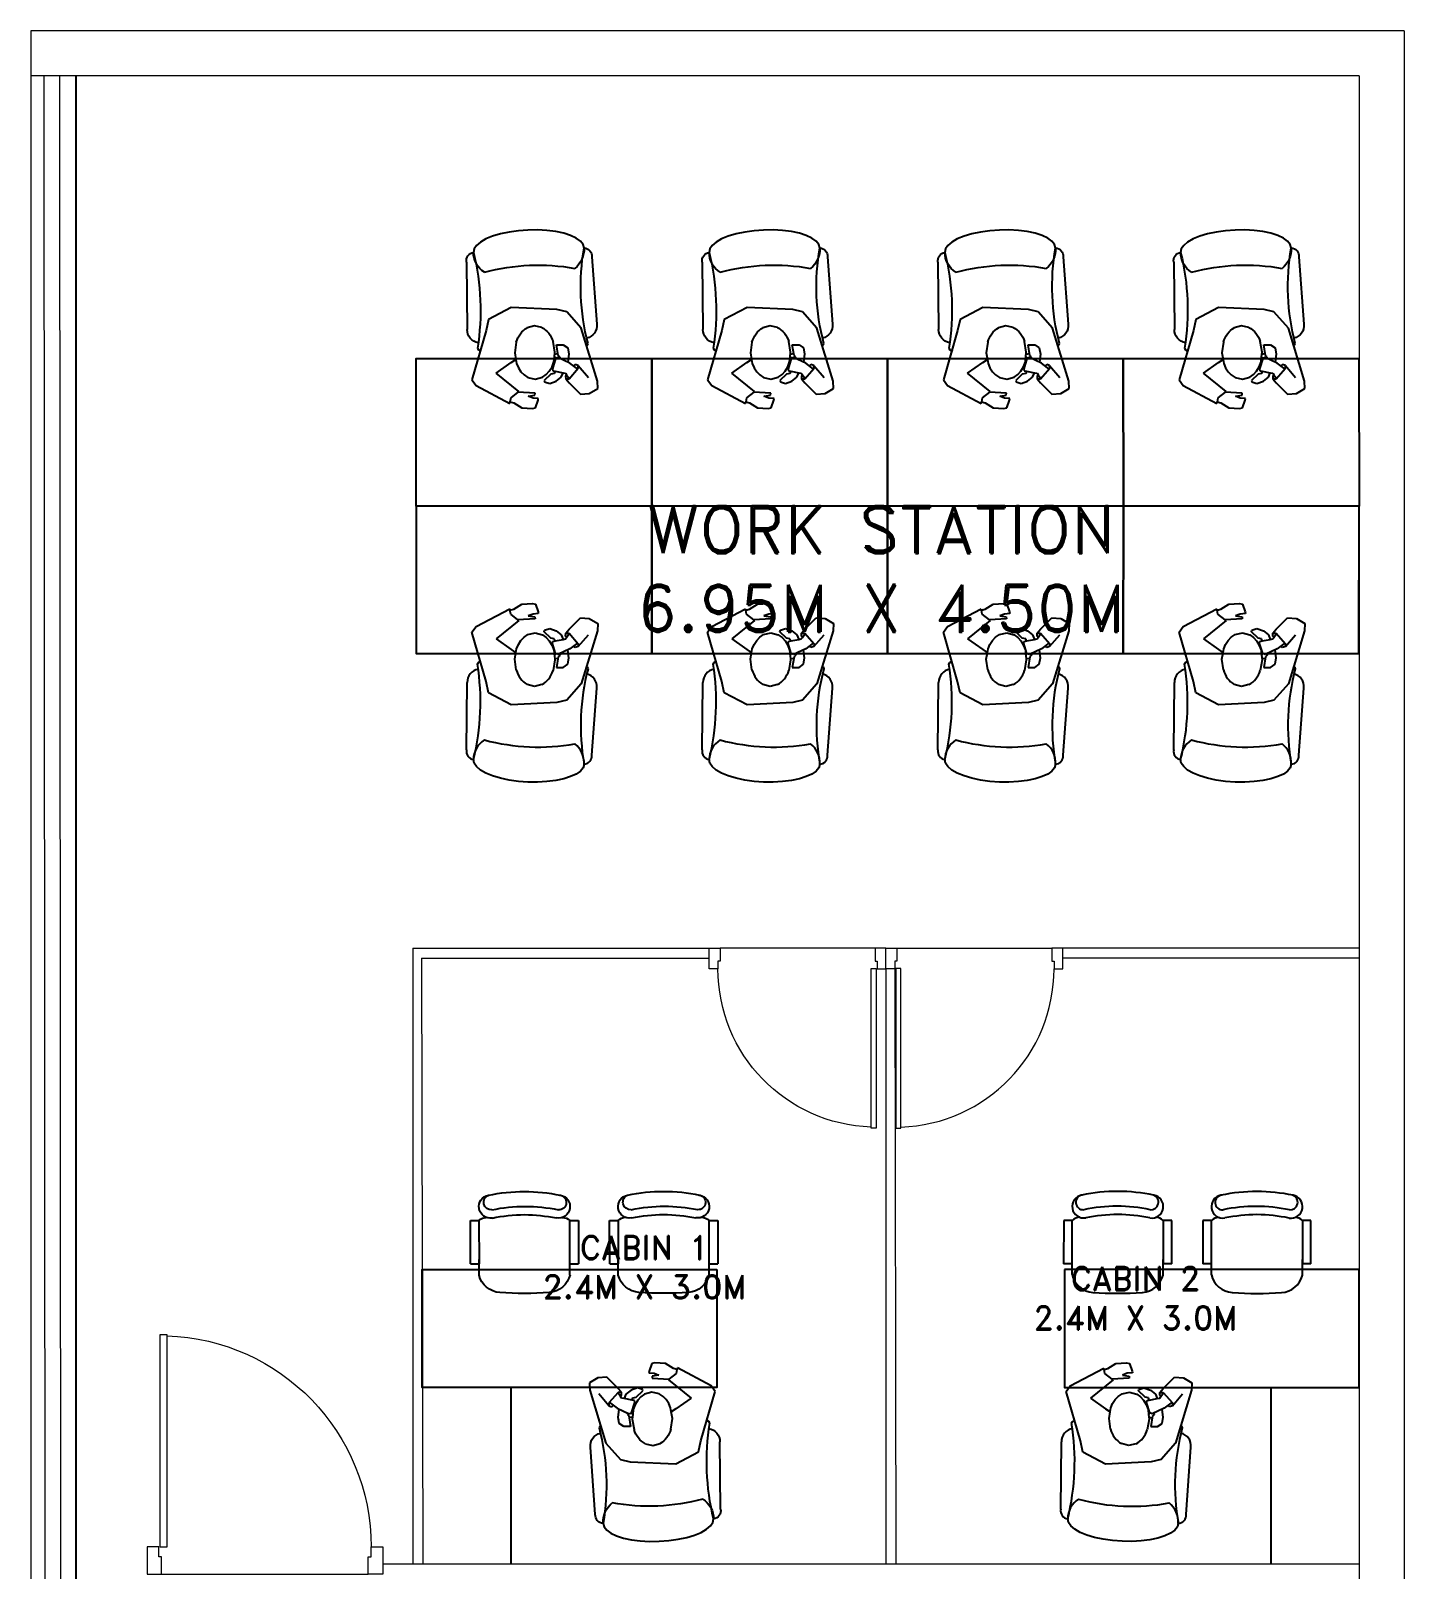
# Model space of a CAD drawing. Header units: inches. Extents: x -605 to 2991212, y -2872845 to 0.
# Drawn here: x 2555637 to 2562629, y -2050733 to -2042906 of the extents above; entities that cross this region are included whole.
import ezdxf

# ---------------------------------------------------------------- set-up
doc = ezdxf.new("R2010")
doc.units = ezdxf.units.IN
doc.header["$LTSCALE"] = 600
doc.header["$MEASUREMENT"] = 0
for name, color, linetype in [('50 - FURNITURE', 47, 'Continuous'), ('see level', 2, 'Continuous'), ('SnT-DIMENSION', 7, 'Continuous')]:
    doc.layers.add(name, color=color, linetype=linetype)
doc.layers.add('FURNITURE', color=23, linetype='Continuous', lineweight=9)
doc.layers.add('PV_MASONRY', color=10, linetype='Continuous', lineweight=0)
doc.styles.add('ROMAND', font='romand.shx')

# ---------------------------------------------------------------- blocks, each defined once
blk = doc.blocks.new('door1')
at = {"layer": 'FURNITURE', "ltscale": 10}
blk.add_line((-29102.45, -2427.68), (-29134.02, -2427.68), dxfattribs=at)
for points in [[(-29103.25, -2391.1), (-29103.25, -2423.54), (-29102.22, -2423.54), (-29102.22, -2391.1)], [(-29134.02, -2425.03), (-29134.47, -2425.03), (-29134.47, -2423.52), (-29136.24, -2423.52), (-29136.24, -2427.68), (-29134.02, -2427.68)], [(-29102.45, -2425.03), (-29102.01, -2425.03), (-29102.01, -2423.52), (-29100.24, -2423.52), (-29100.24, -2427.68), (-29102.45, -2427.68)]]:
    blk.add_lwpolyline(points, close=True, dxfattribs=at)
blk.add_arc((-29102.22, -2423.52), 32.24, 91.8346, 180, dxfattribs=at)
blk = doc.blocks.new('560-sitting-p03')
for p, q in [((0.0538, 0.0795), (-0.261, 0.1031)), ((-0.5178, -0.0259, 0.001), (-0.4685, 0.017, 0.001)), ((-0.455, 0.0165, 0.001), (-0.5108, 0.0641, 0.001)), ((-0.473, 0.015, 0.001), (-0.4444, -0.0221, 0.001)), ((-0.4685, 0.017, 0.001), (-0.455, 0.0165, 0.001)), ((-0.4511, 0.0027, 0.001), (-0.4576, -0.0049, 0.001)), ((-0.455, 0.0165, 0.001), (-0.4511, 0.0027, 0.001)), ((-0.3642, 0.0533), (-0.36, 0.0589)), ((-0.36, 0.0589), (-0.3517, 0.0625)), ((0.0964, 0.0431), (0.1126, 0.0384)), ((0.1126, 0.0384), (0.128, 0.026)), ((0.128, 0.026), (0.142, 0.0063)), ((0.142, 0.0063), (0.1544, -0.0203)), ((-0.5185, -0.0417, 0.001), (-0.5178, -0.0259, 0.001)), ((-0.4988, -0.0376, 0.001), (-0.5169, -0.0251, 0.001)), ((-0.482, -0.092, 0.001), (-0.4893, -0.0541, 0.001)), ((-0.4444, -0.0221, 0.001), (-0.4185, -0.0788, 0.001)), ((-0.4379, -0.0317, 0.001), (-0.4396, -0.0325, 0.001)), ((-0.4022, -0.0273, 0.001), (-0.4379, -0.0317, 0.001)), ((-0.4221, -0.0709, 0.001), (-0.4154, -0.0685, 0.001)), ((-0.4154, -0.0685, 0.001), (-0.4081, -0.077, 0.001)), ((-0.3727, -0.0322, 0.001), (-0.4022, -0.0273, 0.001)), ((-0.3919, -0.029), (-0.3918, -0.0286)), ((-0.3579, -0.0537, 0.001), (-0.3727, -0.0322, 0.001)), ((-0.3582, -0.0852, 0.001), (-0.3579, -0.0537, 0.001)), ((0.1544, -0.0203), (0.1646, -0.0527)), ((0.1646, -0.0527), (0.1724, -0.0902)), ((-0.4185, -0.0788, 0.001), (-0.4228, -0.0899, 0.001)), ((-0.4154, -0.0953, 0.001), (-0.393, -0.093, 0.001)), ((-0.4081, -0.077, 0.001), (-0.3582, -0.0852, 0.001)), ((-0.4018, -0.0939), (-0.3998, -0.0784)), ((-0.393, -0.093, 0.001), (-0.3436, -0.1013, 0.001)), ((0.1724, -0.0902), (0.1776, -0.1315)), ((0.1776, -0.1315), (0.18, -0.1753)), ((-0.2689, -0.1891, 0.001), (-0.2784, -0.2234, 0.001)), ((-0.2772, -0.1545, 0.001), (-0.2689, -0.1891, 0.001)), ((0.18, -0.1753), (0.1794, -0.2204)), ((-0.5814, -0.2659, 0.001), (-0.6072, -0.2997, 0.001)), ((-0.3962, -0.2809, 0.001), (-0.4272, -0.2757, 0.001)), ((-0.3465, -0.2742, 0.001), (-0.3962, -0.2809, 0.001)), ((0.176, -0.2654), (0.1699, -0.3089)), ((0.1794, -0.2204), (0.176, -0.2654)), ((-0.6072, -0.2997, 0.001), (-0.6263, -0.3032, 0.001)), ((0.1612, -0.3496), (0.1501, -0.3862)), ((0.1699, -0.3089), (0.1612, -0.3496)), ((0.1371, -0.4177), (0.1225, -0.443)), ((0.1501, -0.3862), (0.1371, -0.4177)), ((-0.3822, -0.4519), (-0.3897, -0.4399)), ((-0.3742, -0.4562), (-0.3822, -0.4519)), ((0.0283, -0.5083), (-0.2875, -0.5045)), ((0.0904, -0.4725), (0.0738, -0.4757)), ((0.1068, -0.4615), (0.0904, -0.4725)), ((0.1225, -0.443), (0.1068, -0.4615))]:
    blk.add_line(p, q)
for centre, radius, start, end in [((-0.2675, 0.0422), 0.0613, 83.94662, 166.60442), ((0.0571, 0.0402), 0.0394, 4.16012, 94.73432), ((-0.0831, 1.0786), 1.0509, 255.19212, 279.83092), ((0.0906, -0.0734), 0.1166, 87.16992, 140.98032), ((-0.9524, -0.1712), 0.9677, 344.83112, 10.19192), ((-0.3841, -0.2247, 0.001), 0.1298, 52.25347, 71.82409), ((-0.3665, -0.202, 0.001), 0.1011, 28.02278, 52.25347), ((-0.3828, -0.1496, 0.001), 0.1298, 286.22115, 305.79177), ((-0.366, -0.1728, 0.001), 0.1011, 305.79177, 330.02246), ((0.074, -0.3668), 0.1089, 211.95552, 269.93602), ((-0.1982, -1.5716), 1.1292, 76.05792, 98.96512), ((-0.2886, -0.4432), 0.0613, 188.41862, 271.07642), ((0.0349, -0.4695), 0.0394, 260.28872, 350.86292)]:
    blk.add_arc(centre, radius, start, end)
for points, invisible_edges in [([(-0.5868, 0.0688, 0.001), (-0.5627, 0.1082, 0.001), (-0.529, 0.1067, 0.001)], 12), ([(-0.529, 0.1067, 0.001), (-0.2801, 0.0302, 0.001), (-0.2041, -0.0375, 0.001)], 12), ([(-0.4988, -0.0376, 0.001), (-0.5902, 0.027, 0.001), (-0.5868, 0.0688, 0.001)], 13), ([(-0.4988, -0.0376, 0.001), (-0.5367, -0.026, 0.001), (-0.5902, 0.027, 0.001)], 13), ([(-0.4915, -0.0426, 0.001), (-0.4988, -0.0376, 0.001), (-0.5868, 0.0688, 0.001)], 14), ([(-0.5405, -0.1166, 0.001), (-0.5288, -0.0867, 0.001), (-0.5101, -0.0631, 0.001)], 12), ([(-0.4988, -0.0376, 0.001), (-0.5185, -0.0417, 0.001), (-0.5367, -0.026, 0.001)], 13), ([(-0.4988, -0.0376, 0.001), (-0.505, -0.0423, 0.001), (-0.5185, -0.0417, 0.001)], 12), ([(-0.4228, -0.0899, 0.001), (-0.5101, -0.0631, 0.001), (-0.4893, -0.0541, 0.001)], 13), ([(-0.482, -0.092, 0.001), (-0.4923, -0.0957, 0.001), (-0.5101, -0.0631, 0.001)], 14), ([(-0.4228, -0.0899, 0.001), (-0.4893, -0.0541, 0.001), (-0.4915, -0.0426, 0.001)], 13), ([(-0.4423, -0.2976, 0.001), (-0.4272, -0.2757, 0.001), (-0.2041, -0.0375, 0.001)], 14), ([(-0.4154, -0.0953, 0.001), (-0.4228, -0.0899, 0.001), (-0.2041, -0.0375, 0.001)], 14), ([(-0.2041, -0.0375, 0.001), (-0.1927, -0.0835, 0.001), (-0.1831, -0.2977, 0.001)], 12), ([(-0.4923, -0.0957, 0.001), (-0.5322, -0.1408, 0.001), (-0.5405, -0.1166, 0.001)], 13), ([(-0.4923, -0.0957, 0.001), (-0.5254, -0.1427, 0.001), (-0.5322, -0.1408, 0.001)], 13), ([(-0.4923, -0.0957, 0.001), (-0.4958, -0.1116, 0.001), (-0.5254, -0.1427, 0.001)], 12), ([(-0.5108, -0.1505, 0.001), (-0.4983, -0.1332, 0.001), (-0.4824, -0.119, 0.001)], 12), ([(-0.4824, -0.119, 0.001), (-0.4614, -0.1064, 0.001), (-0.4386, -0.0976, 0.001)], 12), ([(-0.4228, -0.0899, 0.001), (-0.4799, -0.1025, 0.001), (-0.482, -0.092, 0.001)], 13), ([(-0.4228, -0.0899, 0.001), (-0.4706, -0.1048, 0.001), (-0.4799, -0.1025, 0.001)], 12), ([(-0.4272, -0.2757, 0.001), (-0.4386, -0.0976, 0.001), (-0.4154, -0.0953, 0.001)], 13), ([(-0.6308, -0.2854, 0.001), (-0.6577, -0.1978, 0.001), (-0.6538, -0.1841, 0.001)], 13), ([(-0.6308, -0.2854, 0.001), (-0.6548, -0.2478, 0.001), (-0.6577, -0.1978, 0.001)], 12), ([(-0.6538, -0.1841, 0.001), (-0.6183, -0.1711, 0.001), (-0.6101, -0.1704, 0.001)], 12), ([(-0.6538, -0.1841, 0.001), (-0.6101, -0.1704, 0.001), (-0.6084, -0.1948, 0.001)], 13), ([(-0.6084, -0.1948, 0.001), (-0.5993, -0.2176, 0.001), (-0.5814, -0.2659, 0.001)], 14), ([(-0.5993, -0.2176, 0.001), (-0.595, -0.1865, 0.001), (-0.5856, -0.1852, 0.001)], 12), ([(-0.5993, -0.2176, 0.001), (-0.5856, -0.1852, 0.001), (-0.5814, -0.2659, 0.001)], 13), ([(-0.512, -0.2194, 0.001), (-0.5203, -0.1848, 0.001), (-0.5108, -0.1505, 0.001)], 12), ([(-0.55, -0.4625, 0.001), (-0.6263, -0.3032, 0.001), (-0.6308, -0.2854, 0.001)], 13), ([(-0.5814, -0.2659, 0.001), (-0.5781, -0.2617, 0.001), (-0.4925, -0.3682, 0.001)], 12), ([(-0.4272, -0.2757, 0.001), (-0.5001, -0.2371, 0.001), (-0.512, -0.2194, 0.001)], 13), ([(-0.4272, -0.2757, 0.001), (-0.4847, -0.2518, 0.001), (-0.5001, -0.2371, 0.001)], 13), ([(-0.4272, -0.2757, 0.001), (-0.4661, -0.2639, 0.001), (-0.4847, -0.2518, 0.001)], 13), ([(-0.4272, -0.2757, 0.001), (-0.4457, -0.2725, 0.001), (-0.4661, -0.2639, 0.001)], 12), ([(-0.55, -0.4625, 0.001), (-0.6332, -0.3045, 0.001), (-0.6263, -0.3032, 0.001)], 12), ([(-0.55, -0.4625, 0.001), (-0.4925, -0.3682, 0.001), (-0.4423, -0.2976, 0.001)], 13), ([(-0.1831, -0.2977, 0.001), (-0.2396, -0.4042, 0.001), (-0.2917, -0.4154, 0.001)], 12), ([(-0.2917, -0.4154, 0.001), (-0.5236, -0.482, 0.001), (-0.55, -0.4625, 0.001)], 12)]:
    blk.add_3dface(points, dxfattribs=dict(invisible_edges=invisible_edges))
blk = doc.blocks.new('CH3')
at = {"layer": '50 - FURNITURE'}
for p, q in [((-259.1, 349.2), (-259.1, 141.4)), ((-218.2, 349.2), (-259.1, 349.2)), ((-218.2, 142.2), (-218.2, 349.2)), ((258.7, 349.6), (217.8, 349.6)), ((217.8, 349.6), (217.8, 141.9)), ((258.7, 141.9), (258.7, 349.6)), ((-218.2, 89.1), (-218.2, 162.9)), ((217.8, 87.4), (217.8, 162.2))]:
    blk.add_line(p, q, dxfattribs=at)
at = {"layer": '50 - FURNITURE', "linetype": 'Continuous'}
for p, q in [((-218, 141.4), (-259.1, 141.4)), ((258.7, 141.9), (217.8, 141.9))]:
    blk.add_line(p, q, dxfattribs=at)
for centre, radius, start, end in [((-163.1, 415.9), 55.3, 99.89884, 279.75221), ((-165.7, 435.5), 35.2, 94.91276, 274.91276), ((0, -347.9), 836.2, 78.08993, 101.91007), ((163.1, 415.9), 55.3, 260.24779, 80.10116), ((158.8, 436.6), 36.2, 265.08724, 70.32125), ((-3.5, -349.1), 766.3, 78.01124, 101.98876), ((18.4, -534.9), 912.7, 91.15667, 100.87136), ((-18.4, -534.9), 912.7, 79.12864, 88.84333), ((-110.6, 114.5), 110.6, 193.25658, 265.9234), ((110.6, 114.5), 110.6, 274.0766, 345.83344), ((0, 1665.8), 1665.8, 265.9234, 274.0766)]:
    blk.add_arc(centre, radius, start, end, dxfattribs=at)
at = {"layer": '50 - FURNITURE'}
for centre, start, end in [((-180.9, 308.9), 90.72261, 132.8382), ((180.4, 309.4), 47.1618, 87.57171)]:
    blk.add_arc(centre, 54.9, start, end, dxfattribs=at)
blk = doc.blocks.new('gf')
at = {"color": 1, "linetype": 'ByBlock'}
blk.add_line((2742993, -1694298), (2742993, -1707852.9), dxfattribs=at)
at = {"layer": '50 - FURNITURE'}
for p, q in [((2745206.5, -1700970.4), (2745206.5, -1701870.4)), ((2749075.2, -1700970.5), (2749075.2, -1701870.5))]:
    blk.add_line(p, q, dxfattribs=at)
for points in [[(2744725.1, -1696486.2), (2744724.8, -1695736.2), (2745924.8, -1695736.2), (2745925.2, -1696486.2), (2744725.1, -1696486.2)], [(2745925.2, -1696486.2), (2745924.8, -1695736.2), (2747124.8, -1695736.2), (2747125.2, -1696486.2), (2745925.2, -1696486.2)], [(2747125.2, -1696486.2), (2747124.8, -1695736.2), (2748324.8, -1695736.2), (2748325.2, -1696486.2), (2747125.2, -1696486.2)], [(2748325.2, -1696486.2), (2748324.8, -1695736.2), (2749524.8, -1695736.2), (2749525.2, -1696486.2), (2748325.2, -1696486.2)], [(2744725.1, -1696486.2), (2744724.8, -1697236.2), (2745924.8, -1697236.2), (2745925.2, -1696486.2), (2744725.1, -1696486.2)], [(2745925.2, -1696486.2), (2745924.8, -1697236.2), (2747124.8, -1697236.2), (2747125.2, -1696486.2), (2745925.2, -1696486.2)], [(2747125.2, -1696486.2), (2747124.8, -1697236.2), (2748324.8, -1697236.2), (2748325.2, -1696486.2), (2747125.2, -1696486.2)], [(2748325.2, -1696486.2), (2748324.8, -1697236.2), (2749524.8, -1697236.2), (2749525.2, -1696486.2), (2748325.2, -1696486.2)], [(2746256.5, -1700370.4), (2746256.5, -1700970.4), (2744756.5, -1700970.4), (2744756.5, -1700370.4), (2746256.5, -1700370.4)], [(2748025.2, -1700370.5), (2748025.2, -1700970.5), (2749525.2, -1700970.5), (2749525.2, -1700370.5), (2748025.2, -1700370.5)]]:
    blk.add_lwpolyline(points, dxfattribs=at)
at = {"layer": 'PV_MASONRY'}
for p, q in [((2749755.2, -1694068), (2742763.1, -1694068)), ((2749755.2, -1694068), (2749755.2, -1723138)), ((2749525.2, -1694298), (2742993, -1694298)), ((2749525.2, -1694298), (2749525.2, -1704920.5))]:
    blk.add_line(p, q, dxfattribs=at)
blk.add_lwpolyline([(2742763.1, -1694068), (2742763.1, -1707852.9)], dxfattribs=at)
at = {"layer": 'see level', "color": 4, "linetype": 'ByBlock', "lineweight": 20}
for p, q in [((2742993, -1694298), (2742763.1, -1694298)), ((2742830.2, -1694298), (2742838.1, -1707852.9)), ((2742910.2, -1694298), (2742918.1, -1707852.9)), ((2744708.5, -1698736.2), (2744708.5, -1701870.5)), ((2744708.5, -1698736.2), (2746216.8, -1698736.2)), ((2749525.2, -1698736.2), (2748016.8, -1698736.2)), ((2744752.7, -1698786.2), (2744758.4, -1701870.5)), ((2744752.7, -1698786.2), (2746216.8, -1698786.2)), ((2749525.2, -1698786.2), (2748016.8, -1698786.2)), ((2747116.8, -1698840.1), (2747116.8, -1701870.5)), ((2747161.1, -1698840.1), (2747166.7, -1701870.5)), ((2745205.2, -1701870.5), (2744555.6, -1701870.6)), ((2749525.2, -1701870.5), (2745205.2, -1701870.5))]:
    blk.add_line(p, q, dxfattribs=at)
at = {"layer": 'see level', "color": 7, "linetype": 'ByBlock'}
for p, q in [((2744724.8, -1697236.2), (2745924.8, -1697236.2)), ((2744756.5, -1700370.4), (2744756.5, -1700970.4))]:
    blk.add_line(p, q, dxfattribs=at)
at = {"layer": '50 - FURNITURE'}
for name, p, xscale, yscale, zscale, rotation in [('560-sitting-p03', (2745533, -1695277, -1.1), -1085.257293165425, 1085.257293165425, 1085.257293165425, 269.9014899631502), ('560-sitting-p03', (2746733, -1695277, -1.1), -1085.257293165425, 1085.257293165425, 1085.257293165425, 269.9014899631502), ('560-sitting-p03', (2747933, -1695277, -1.1), -1085.257293165425, 1085.257293165425, 1085.257293165425, 269.9014899631502), ('560-sitting-p03', (2749133, -1695277, -1.1), -1085.257293165425, 1085.257293165425, 1085.257293165425, 269.9014899631502), ('560-sitting-p03', (2745533, -1697695.4, -1.1), 1085.257293165425, 1085.257293165425, 1085.257293165425, 270.0987272761305), ('560-sitting-p03', (2746733, -1697695.4, -1.1), 1085.257293165425, 1085.257293165425, 1085.257293165425, 270.0987272761305), ('560-sitting-p03', (2747933, -1697695.4, -1.1), 1085.257293165425, 1085.257293165425, 1085.257293165425, 270.0987272761305), ('560-sitting-p03', (2749133, -1697695.4, -1.1), 1085.257293165425, 1085.257293165425, 1085.257293165425, 270.0987272761305), ('CH3', (2745276.6, -1700492.3), -1.0620804563616, 1.0620804563616, 1.0620804563616, 0.05857915622719644), ('CH3', (2745985.3, -1700491.6), -1.0620804563616, 1.0620804563616, 1.0620804563616, 0.05857915622719644), ('CH3', (2748296.3, -1700491.7), 1.0620804563616, 1.0620804563616, 1.0620804563616, 359.9414208436698), ('CH3', (2749005.1, -1700492.4), 1.0620804563616, 1.0620804563616, 1.0620804563616, 359.9414208436698), ('560-sitting-p03', (2745723.5, -1701558.1, -1.1), -1085.257293165425, 1085.257293165425, 1085.257293165425, 89.86993174636304), ('560-sitting-p03', (2748558.1, -1701558.2, -1.1), 1085.257293165425, 1085.257293165425, 1085.257293165425, 270.130068253534)]:
    blk.add_blockref(name, p, dxfattribs=dict(at, xscale=xscale, yscale=yscale, zscale=zscale, rotation=rotation))
at = {"layer": 'FURNITURE', "yscale": 25.00000000023497, "zscale": 25.00000000023497, "rotation": 180}
for p, xscale in [((3474622.8, -1759428.2), -25.00000000023497), ((2019610.9, -1759428.2), 25.00000000023497)]:
    blk.add_blockref('door1', p, dxfattribs=dict(at, xscale=xscale))
at = {"layer": 'FURNITURE', "xscale": -33.33333333364662, "yscale": 33.33333333364662, "zscale": 33.33333333364662}
blk.add_blockref('door1', (1773347.6, -1620998), dxfattribs=at)
at = {"layer": 'SnT-DIMENSION', "linetype": 'ByBlock', "attachment_point": 3, "style": 'ROMAND'}
for s, insert, char_height, width in [('\\A1;\\pxqc;WORK STATION\\P6.95M X 4.50M', (2748860.4, -1696486.2), 240, 3535.29), ('\\A1;\\pxqc;CABIN 1\\P2.4M X 3.0M', (2746771.8, -1700198.9, 0), 120, 1767.645), ('\\A1;\\pxqc;CABIN 2\\P2.4M X 3.0M', (2749270.8, -1700356.8), 120, 1767.645)]:
    blk.add_mtext(s, dxfattribs=dict(at, insert=insert, char_height=char_height, width=width))

msp = doc.modelspace()

# ---------------------------------------------------------------- block references
at = {"layer": 'see level', "color": 1, "linetype": 'ByBlock'}
msp.add_blockref('gf', (-187126.5, -348837.7, 0), dxfattribs=at)

doc.saveas('drawing.dxf')
